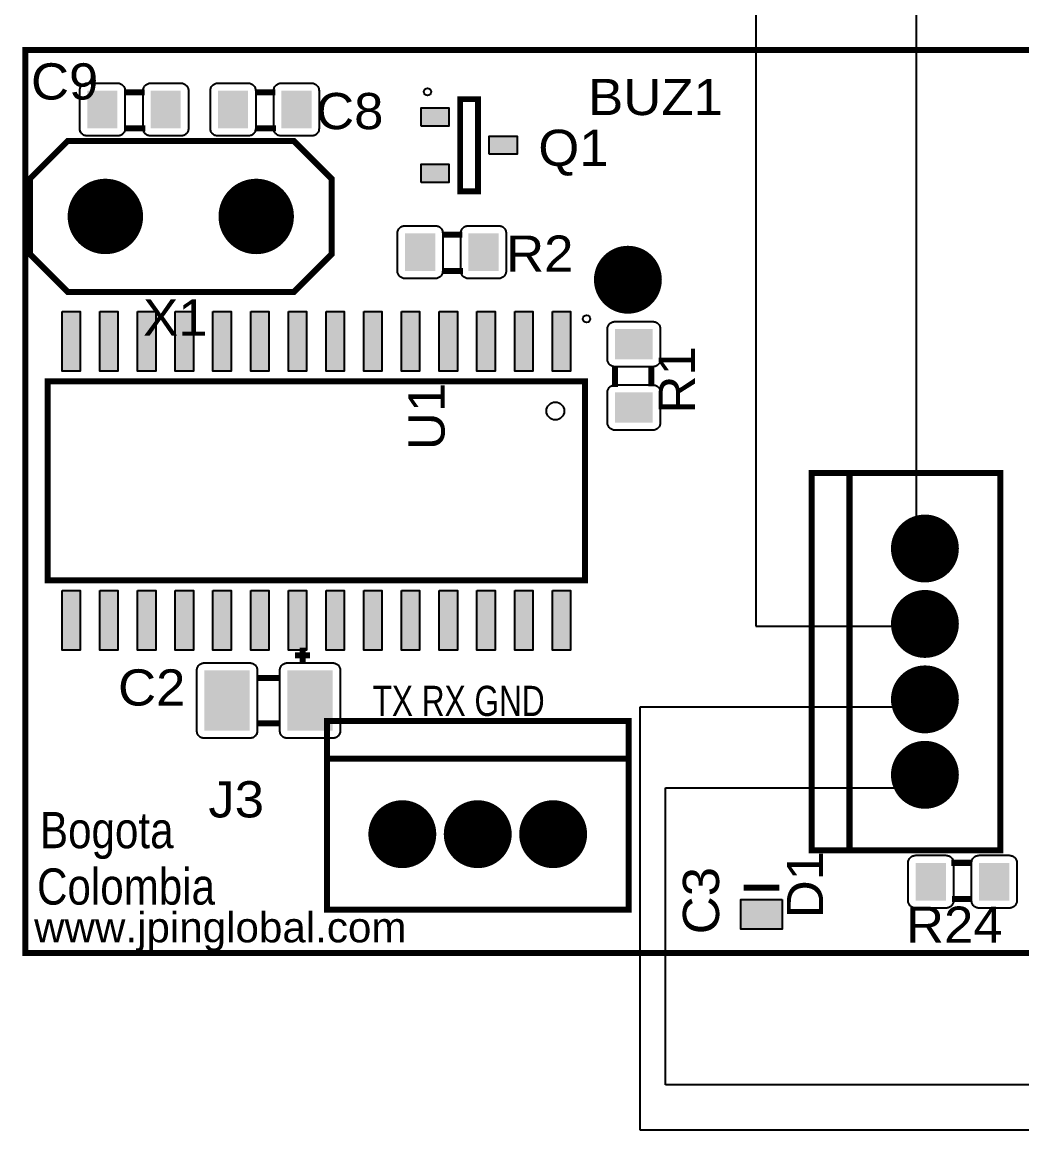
# Model space of a CAD drawing. Header units: inches. Extents: x 18.7 to 39.4, y 4.3 to 20.5.
# Drawn here: x 36.862 to 38.188, y 10.894 to 12.363 of the extents above; entities that cross this region are included whole.
import ezdxf

# ---------------------------------------------------------------- set-up
doc = ezdxf.new("R2010")
doc.units = ezdxf.units.IN
doc.header["$MEASUREMENT"] = 0
doc.layers.add('WIRES', color=7, linetype='Continuous')
doc.styles.get("Standard").update_dxf_attribs({"font": 'arial.ttf'})

# ---------------------------------------------------------------- blocks, each defined once
blk = doc.blocks.new('RPAD')
blk.add_trace([(-0.5, -0.5), (-0.5, 0.5), (0.5, -0.5), (0.5, 0.5)])
blk = doc.blocks.new('EPAD')
at = {"const_width": 0.5}
blk.add_lwpolyline([(-0.25, 0, 1), (0.25, 0, 1)], format="xyb", close=True, dxfattribs=at)

msp = doc.modelspace()

# ---------------------------------------------------------------- linework, layer by layer
for points, const_width in [([(36.8662, 11.1286), (38.6815, 11.1286), (38.6815, 12.3255), (36.8662, 12.3255), (36.8662, 11.1286)], 0.008), ([(36.8662, 11.1286), (38.6815, 11.1286), (38.6815, 12.3255), (36.8662, 12.3255), (36.8662, 11.1286)], 0.008), ([(36.8662, 11.1286), (38.6815, 11.1286), (38.6815, 12.3255), (36.8662, 12.3255), (36.8662, 11.1286)], 0.008), ([(36.9975, 12.2697), (37.0245, 12.2697)], 0.008), ([(36.9975, 12.2697), (37.0245, 12.2697)], 0.008), ([(36.9975, 12.2697), (37.0245, 12.2697)], 0.008), ([(37.1708, 12.2697), (37.1978, 12.2697)], 0.008), ([(37.1708, 12.2697), (37.1978, 12.2697)], 0.008), ([(37.1708, 12.2697), (37.1978, 12.2697)], 0.008), ([(37.4429, 12.1384), (37.4666, 12.1384), (37.4666, 12.2605), (37.4429, 12.2605), (37.4429, 12.1384)], 0.00787), ([(37.4429, 12.1384), (37.4666, 12.1384), (37.4666, 12.2605), (37.4429, 12.2605), (37.4429, 12.1384)], 0.00787), ([(37.4429, 12.1384), (37.4666, 12.1384), (37.4666, 12.2605), (37.4429, 12.2605), (37.4429, 12.1384)], 0.00787), ([(36.9975, 12.2217), (37.0255, 12.2217)], 0.008), ([(36.9975, 12.2217), (37.0255, 12.2217)], 0.008), ([(36.9975, 12.2217), (37.0255, 12.2217)], 0.008), ([(37.1708, 12.2217), (37.1988, 12.2217)], 0.008), ([(37.1708, 12.2217), (37.1988, 12.2217)], 0.008), ([(37.1708, 12.2217), (37.1988, 12.2217)], 0.008), ([(37.2225, 12.005), (36.9225, 12.005), (36.8725, 12.055), (36.8725, 12.155), (36.9225, 12.205), (37.2225, 12.205), (37.2725, 12.155), (37.2725, 12.055), (37.2225, 12.005)], 0.008), ([(37.2225, 12.005), (36.9225, 12.005), (36.8725, 12.055), (36.8725, 12.155), (36.9225, 12.205), (37.2225, 12.205), (37.2725, 12.155), (37.2725, 12.055), (37.2225, 12.005)], 0.008), ([(37.2225, 12.005), (36.9225, 12.005), (36.8725, 12.055), (36.8725, 12.155), (36.9225, 12.205), (37.2225, 12.205), (37.2725, 12.155), (37.2725, 12.055), (37.2225, 12.005)], 0.008), ([(37.4188, 12.0807), (37.4458, 12.0807)], 0.008), ([(37.4188, 12.0807), (37.4458, 12.0807)], 0.008), ([(37.4188, 12.0807), (37.4458, 12.0807)], 0.008), ([(37.4188, 12.0327), (37.4468, 12.0327)], 0.008), ([(37.4188, 12.0327), (37.4468, 12.0327)], 0.008), ([(37.4188, 12.0327), (37.4468, 12.0327)], 0.008), ([(37.6482, 11.9067), (37.6482, 11.8787)], 0.008), ([(37.6482, 11.9067), (37.6482, 11.8787)], 0.008), ([(37.6482, 11.9067), (37.6482, 11.8787)], 0.008), ([(37.6962, 11.9067), (37.6962, 11.8797)], 0.008), ([(37.6962, 11.9067), (37.6962, 11.8797)], 0.008), ([(37.6962, 11.9067), (37.6962, 11.8797)], 0.008), ([(36.8959, 11.8865), (36.8959, 11.6227), (37.6085, 11.6227), (37.6085, 11.8865), (36.8959, 11.8865)], 0.00787), ([(36.8959, 11.8865), (36.8959, 11.6227), (37.6085, 11.6227), (37.6085, 11.8865), (36.8959, 11.8865)], 0.00787), ([(36.8959, 11.8865), (36.8959, 11.6227), (37.6085, 11.6227), (37.6085, 11.8865), (36.8959, 11.8865)], 0.00787), ([(37.9091, 11.2648), (38.1591, 11.2648), (38.1591, 11.7648), (37.9091, 11.7648), (37.9091, 11.2648)], 0.008), ([(37.9091, 11.2648), (38.1591, 11.2648), (38.1591, 11.7648), (37.9091, 11.7648), (37.9091, 11.2648)], 0.008), ([(37.9091, 11.2648), (38.1591, 11.2648), (38.1591, 11.7648), (37.9091, 11.7648), (37.9091, 11.2648)], 0.008), ([(37.9591, 11.2648), (37.9591, 11.7648)], 0.008), ([(37.9591, 11.2648), (37.9591, 11.7648)], 0.008), ([(37.9591, 11.2648), (37.9591, 11.7648)], 0.008), ([(37.2239, 11.5232), (37.2439, 11.5232)], 0.008), ([(37.2239, 11.5232), (37.2439, 11.5232)], 0.008), ([(37.2239, 11.5232), (37.2439, 11.5232)], 0.008), ([(37.2339, 11.5332), (37.2339, 11.5132)], 0.008), ([(37.2339, 11.5332), (37.2339, 11.5132)], 0.008), ([(37.2339, 11.5332), (37.2339, 11.5132)], 0.008), ([(37.1739, 11.4932), (37.2039, 11.4932)], 0.008), ([(37.1739, 11.4932), (37.2039, 11.4932)], 0.008), ([(37.1739, 11.4932), (37.2039, 11.4932)], 0.008), ([(37.2662, 11.1861), (37.6662, 11.1861), (37.6662, 11.4361), (37.2662, 11.4361), (37.2662, 11.1861)], 0.008), ([(37.2662, 11.1861), (37.6662, 11.1861), (37.6662, 11.4361), (37.2662, 11.4361), (37.2662, 11.1861)], 0.008), ([(37.2662, 11.1861), (37.6662, 11.1861), (37.6662, 11.4361), (37.2662, 11.4361), (37.2662, 11.1861)], 0.008), ([(37.1739, 11.4332), (37.2039, 11.4332)], 0.008), ([(37.1739, 11.4332), (37.2039, 11.4332)], 0.008), ([(37.1739, 11.4332), (37.2039, 11.4332)], 0.008), ([(37.2662, 11.3861), (37.6662, 11.3861)], 0.008), ([(37.2662, 11.3861), (37.6662, 11.3861)], 0.008), ([(37.2662, 11.3861), (37.6662, 11.3861)], 0.008), ([(38.122, 11.2481), (38.094, 11.2481)], 0.008), ([(38.122, 11.2481), (38.094, 11.2481)], 0.008), ([(38.122, 11.2481), (38.094, 11.2481)], 0.008), ([(37.8662, 11.2152), (37.8189, 11.2152)], 0.00787), ([(37.8662, 11.2152), (37.8189, 11.2152)], 0.00787), ([(37.8662, 11.2152), (37.8189, 11.2152)], 0.00787), ([(38.122, 11.2001), (38.095, 11.2001)], 0.008), ([(38.122, 11.2001), (38.095, 11.2001)], 0.008), ([(38.122, 11.2001), (38.095, 11.2001)], 0.008)]:
    msp.add_lwpolyline(points, dxfattribs=dict(const_width=const_width))
for points in [[(36.9485, 12.2817), (36.9885, 12.2817), (36.9896, 12.2817), (36.9906, 12.2815), (36.9915, 12.2813), (36.9925, 12.2809), (36.9933, 12.2805), (36.9942, 12.28), (36.9949, 12.2795), (36.9956, 12.2788), (36.9963, 12.2781), (36.9968, 12.2773), (36.9973, 12.2765), (36.9978, 12.2756), (36.9981, 12.2747), (36.9983, 12.2738), (36.9985, 12.2728), (36.9985, 12.2717), (36.9985, 12.2217), (36.9985, 12.2207), (36.9983, 12.2197), (36.9981, 12.2187), (36.9978, 12.2178), (36.9973, 12.2169), (36.9968, 12.2161), (36.9963, 12.2153), (36.9956, 12.2146), (36.9949, 12.214), (36.9942, 12.2134), (36.9933, 12.2129), (36.9925, 12.2125), (36.9915, 12.2122), (36.9906, 12.2119), (36.9896, 12.2118), (36.9885, 12.2117), (36.9485, 12.2117), (36.9475, 12.2118), (36.9465, 12.2119), (36.9455, 12.2122), (36.9446, 12.2125), (36.9437, 12.2129), (36.9429, 12.2134), (36.9421, 12.214), (36.9414, 12.2146), (36.9408, 12.2153), (36.9402, 12.2161), (36.9397, 12.2169), (36.9393, 12.2178), (36.939, 12.2187), (36.9387, 12.2197), (36.9386, 12.2207), (36.9385, 12.2217), (36.9385, 12.2717), (36.9386, 12.2728), (36.9387, 12.2738), (36.939, 12.2747), (36.9393, 12.2756), (36.9397, 12.2765), (36.9402, 12.2773), (36.9408, 12.2781), (36.9414, 12.2788), (36.9421, 12.2795), (36.9429, 12.28), (36.9437, 12.2805), (36.9446, 12.2809), (36.9455, 12.2813), (36.9465, 12.2815), (36.9475, 12.2817), (36.9485, 12.2817)], [(37.0325, 12.2817), (37.0725, 12.2817), (37.0736, 12.2817), (37.0746, 12.2815), (37.0755, 12.2813), (37.0765, 12.2809), (37.0773, 12.2805), (37.0782, 12.28), (37.0789, 12.2795), (37.0796, 12.2788), (37.0803, 12.2781), (37.0808, 12.2773), (37.0813, 12.2765), (37.0818, 12.2756), (37.0821, 12.2747), (37.0823, 12.2738), (37.0825, 12.2728), (37.0825, 12.2717), (37.0825, 12.2217), (37.0825, 12.2207), (37.0823, 12.2197), (37.0821, 12.2187), (37.0818, 12.2178), (37.0813, 12.2169), (37.0808, 12.2161), (37.0803, 12.2153), (37.0796, 12.2146), (37.0789, 12.214), (37.0782, 12.2134), (37.0773, 12.2129), (37.0765, 12.2125), (37.0755, 12.2122), (37.0746, 12.2119), (37.0736, 12.2118), (37.0725, 12.2117), (37.0325, 12.2117), (37.0315, 12.2118), (37.0305, 12.2119), (37.0295, 12.2122), (37.0286, 12.2125), (37.0277, 12.2129), (37.0269, 12.2134), (37.0261, 12.214), (37.0254, 12.2146), (37.0248, 12.2153), (37.0242, 12.2161), (37.0237, 12.2169), (37.0233, 12.2178), (37.023, 12.2187), (37.0227, 12.2197), (37.0226, 12.2207), (37.0225, 12.2217), (37.0225, 12.2717), (37.0226, 12.2728), (37.0227, 12.2738), (37.023, 12.2747), (37.0233, 12.2756), (37.0237, 12.2765), (37.0242, 12.2773), (37.0248, 12.2781), (37.0254, 12.2788), (37.0261, 12.2795), (37.0269, 12.28), (37.0277, 12.2805), (37.0286, 12.2809), (37.0295, 12.2813), (37.0305, 12.2815), (37.0315, 12.2817), (37.0325, 12.2817)], [(37.1218, 12.2817), (37.1618, 12.2817), (37.1628, 12.2817), (37.1638, 12.2815), (37.1648, 12.2813), (37.1657, 12.2809), (37.1666, 12.2805), (37.1674, 12.28), (37.1682, 12.2795), (37.1689, 12.2788), (37.1695, 12.2781), (37.1701, 12.2773), (37.1706, 12.2765), (37.171, 12.2756), (37.1713, 12.2747), (37.1716, 12.2738), (37.1717, 12.2728), (37.1718, 12.2717), (37.1718, 12.2217), (37.1717, 12.2207), (37.1716, 12.2197), (37.1713, 12.2187), (37.171, 12.2178), (37.1706, 12.2169), (37.1701, 12.2161), (37.1695, 12.2153), (37.1689, 12.2146), (37.1682, 12.214), (37.1674, 12.2134), (37.1666, 12.2129), (37.1657, 12.2125), (37.1648, 12.2122), (37.1638, 12.2119), (37.1628, 12.2118), (37.1618, 12.2117), (37.1218, 12.2117), (37.1207, 12.2118), (37.1197, 12.2119), (37.1187, 12.2122), (37.1178, 12.2125), (37.1169, 12.2129), (37.1161, 12.2134), (37.1153, 12.214), (37.1146, 12.2146), (37.114, 12.2153), (37.1134, 12.2161), (37.1129, 12.2169), (37.1125, 12.2178), (37.1122, 12.2187), (37.112, 12.2197), (37.1118, 12.2207), (37.1118, 12.2217), (37.1118, 12.2717), (37.1118, 12.2728), (37.112, 12.2738), (37.1122, 12.2747), (37.1125, 12.2756), (37.1129, 12.2765), (37.1134, 12.2773), (37.114, 12.2781), (37.1146, 12.2788), (37.1153, 12.2795), (37.1161, 12.28), (37.1169, 12.2805), (37.1178, 12.2809), (37.1187, 12.2813), (37.1197, 12.2815), (37.1207, 12.2817), (37.1218, 12.2817)], [(37.2058, 12.2817), (37.2458, 12.2817), (37.2468, 12.2817), (37.2478, 12.2815), (37.2488, 12.2813), (37.2497, 12.2809), (37.2506, 12.2805), (37.2514, 12.28), (37.2522, 12.2795), (37.2529, 12.2788), (37.2535, 12.2781), (37.2541, 12.2773), (37.2546, 12.2765), (37.255, 12.2756), (37.2553, 12.2747), (37.2556, 12.2738), (37.2557, 12.2728), (37.2558, 12.2717), (37.2558, 12.2217), (37.2557, 12.2207), (37.2556, 12.2197), (37.2553, 12.2187), (37.255, 12.2178), (37.2546, 12.2169), (37.2541, 12.2161), (37.2535, 12.2153), (37.2529, 12.2146), (37.2522, 12.214), (37.2514, 12.2134), (37.2506, 12.2129), (37.2497, 12.2125), (37.2488, 12.2122), (37.2478, 12.2119), (37.2468, 12.2118), (37.2458, 12.2117), (37.2058, 12.2117), (37.2047, 12.2118), (37.2037, 12.2119), (37.2027, 12.2122), (37.2018, 12.2125), (37.2009, 12.2129), (37.2001, 12.2134), (37.1993, 12.214), (37.1986, 12.2146), (37.198, 12.2153), (37.1974, 12.2161), (37.1969, 12.2169), (37.1965, 12.2178), (37.1962, 12.2187), (37.196, 12.2197), (37.1958, 12.2207), (37.1958, 12.2217), (37.1958, 12.2717), (37.1958, 12.2728), (37.196, 12.2738), (37.1962, 12.2747), (37.1965, 12.2756), (37.1969, 12.2765), (37.1974, 12.2773), (37.198, 12.2781), (37.1986, 12.2788), (37.1993, 12.2795), (37.2001, 12.28), (37.2009, 12.2805), (37.2018, 12.2809), (37.2027, 12.2813), (37.2037, 12.2815), (37.2047, 12.2817), (37.2058, 12.2817)], [(37.391, 12.2249), (37.391, 12.2489), (37.428, 12.2489), (37.428, 12.2249), (37.391, 12.2249)], [(37.4815, 12.1875), (37.4815, 12.2115), (37.5185, 12.2115), (37.5185, 12.1875), (37.4815, 12.1875)], [(37.391, 12.1501), (37.391, 12.1741), (37.428, 12.1741), (37.428, 12.1501), (37.391, 12.1501)], [(37.3698, 12.0927), (37.4098, 12.0927), (37.4108, 12.0927), (37.4118, 12.0925), (37.4128, 12.0923), (37.4137, 12.092), (37.4146, 12.0915), (37.4154, 12.0911), (37.4162, 12.0905), (37.4169, 12.0898), (37.4175, 12.0891), (37.4181, 12.0884), (37.4186, 12.0875), (37.419, 12.0867), (37.4193, 12.0857), (37.4196, 12.0848), (37.4197, 12.0838), (37.4198, 12.0827), (37.4198, 12.0327), (37.4197, 12.0317), (37.4196, 12.0307), (37.4193, 12.0297), (37.419, 12.0288), (37.4186, 12.0279), (37.4181, 12.0271), (37.4175, 12.0263), (37.4169, 12.0256), (37.4162, 12.025), (37.4154, 12.0244), (37.4146, 12.0239), (37.4137, 12.0235), (37.4128, 12.0232), (37.4118, 12.0229), (37.4108, 12.0228), (37.4098, 12.0227), (37.3698, 12.0227), (37.3687, 12.0228), (37.3677, 12.0229), (37.3668, 12.0232), (37.3658, 12.0235), (37.365, 12.0239), (37.3641, 12.0244), (37.3634, 12.025), (37.3627, 12.0256), (37.362, 12.0263), (37.3615, 12.0271), (37.361, 12.0279), (37.3606, 12.0288), (37.3602, 12.0297), (37.36, 12.0307), (37.3598, 12.0317), (37.3598, 12.0327), (37.3598, 12.0827), (37.3598, 12.0838), (37.36, 12.0848), (37.3602, 12.0857), (37.3606, 12.0867), (37.361, 12.0875), (37.3615, 12.0884), (37.362, 12.0891), (37.3627, 12.0898), (37.3634, 12.0905), (37.3641, 12.0911), (37.365, 12.0915), (37.3658, 12.092), (37.3668, 12.0923), (37.3677, 12.0925), (37.3687, 12.0927), (37.3698, 12.0927)], [(37.4538, 12.0927), (37.4938, 12.0927), (37.4948, 12.0927), (37.4958, 12.0925), (37.4968, 12.0923), (37.4977, 12.092), (37.4986, 12.0915), (37.4994, 12.0911), (37.5002, 12.0905), (37.5009, 12.0898), (37.5015, 12.0891), (37.5021, 12.0884), (37.5026, 12.0875), (37.503, 12.0867), (37.5033, 12.0857), (37.5036, 12.0848), (37.5037, 12.0838), (37.5038, 12.0827), (37.5038, 12.0327), (37.5037, 12.0317), (37.5036, 12.0307), (37.5033, 12.0297), (37.503, 12.0288), (37.5026, 12.0279), (37.5021, 12.0271), (37.5015, 12.0263), (37.5009, 12.0256), (37.5002, 12.025), (37.4994, 12.0244), (37.4986, 12.0239), (37.4977, 12.0235), (37.4968, 12.0232), (37.4958, 12.0229), (37.4948, 12.0228), (37.4938, 12.0227), (37.4538, 12.0227), (37.4527, 12.0228), (37.4517, 12.0229), (37.4508, 12.0232), (37.4498, 12.0235), (37.449, 12.0239), (37.4481, 12.0244), (37.4474, 12.025), (37.4467, 12.0256), (37.446, 12.0263), (37.4455, 12.0271), (37.445, 12.0279), (37.4446, 12.0288), (37.4442, 12.0297), (37.444, 12.0307), (37.4438, 12.0317), (37.4438, 12.0327), (37.4438, 12.0827), (37.4438, 12.0838), (37.444, 12.0848), (37.4442, 12.0857), (37.4446, 12.0867), (37.445, 12.0875), (37.4455, 12.0884), (37.446, 12.0891), (37.4467, 12.0898), (37.4474, 12.0905), (37.4481, 12.0911), (37.449, 12.0915), (37.4498, 12.092), (37.4508, 12.0923), (37.4517, 12.0925), (37.4527, 12.0927), (37.4538, 12.0927)], [(36.9152, 11.9791), (36.9392, 11.9791), (36.9392, 11.9001), (36.9152, 11.9001), (36.9152, 11.9791)], [(36.9652, 11.9791), (36.9892, 11.9791), (36.9892, 11.9001), (36.9652, 11.9001), (36.9652, 11.9791)], [(37.0152, 11.9791), (37.0392, 11.9791), (37.0392, 11.9001), (37.0152, 11.9001), (37.0152, 11.9791)], [(37.0652, 11.9791), (37.0892, 11.9791), (37.0892, 11.9001), (37.0652, 11.9001), (37.0652, 11.9791)], [(37.1152, 11.9791), (37.1392, 11.9791), (37.1392, 11.9001), (37.1152, 11.9001), (37.1152, 11.9791)], [(37.1652, 11.9791), (37.1892, 11.9791), (37.1892, 11.9001), (37.1652, 11.9001), (37.1652, 11.9791)], [(37.2152, 11.9791), (37.2392, 11.9791), (37.2392, 11.9001), (37.2152, 11.9001), (37.2152, 11.9791)], [(37.2652, 11.9791), (37.2892, 11.9791), (37.2892, 11.9001), (37.2652, 11.9001), (37.2652, 11.9791)], [(37.3152, 11.9791), (37.3392, 11.9791), (37.3392, 11.9001), (37.3152, 11.9001), (37.3152, 11.9791)], [(37.3652, 11.9791), (37.3892, 11.9791), (37.3892, 11.9001), (37.3652, 11.9001), (37.3652, 11.9791)], [(37.4152, 11.9791), (37.4392, 11.9791), (37.4392, 11.9001), (37.4152, 11.9001), (37.4152, 11.9791)], [(37.4652, 11.9791), (37.4892, 11.9791), (37.4892, 11.9001), (37.4652, 11.9001), (37.4652, 11.9791)], [(37.5152, 11.9791), (37.5392, 11.9791), (37.5392, 11.9001), (37.5152, 11.9001), (37.5152, 11.9791)], [(37.5652, 11.9791), (37.5892, 11.9791), (37.5892, 11.9001), (37.5652, 11.9001), (37.5652, 11.9791)], [(37.7082, 11.9557), (37.7082, 11.9157), (37.7082, 11.9146), (37.7081, 11.9136), (37.7078, 11.9127), (37.7075, 11.9118), (37.7071, 11.9109), (37.7066, 11.9101), (37.706, 11.9093), (37.7054, 11.9086), (37.7047, 11.9079), (37.7039, 11.9074), (37.7031, 11.9069), (37.7022, 11.9065), (37.7013, 11.9061), (37.7003, 11.9059), (37.6993, 11.9057), (37.6982, 11.9057), (37.6482, 11.9057), (37.6472, 11.9057), (37.6462, 11.9059), (37.6452, 11.9061), (37.6443, 11.9065), (37.6434, 11.9069), (37.6426, 11.9074), (37.6418, 11.9079), (37.6411, 11.9086), (37.6405, 11.9093), (37.6399, 11.9101), (37.6394, 11.9109), (37.639, 11.9118), (37.6387, 11.9127), (37.6384, 11.9136), (37.6383, 11.9146), (37.6382, 11.9157), (37.6382, 11.9557), (37.6383, 11.9567), (37.6384, 11.9577), (37.6387, 11.9587), (37.639, 11.9596), (37.6394, 11.9605), (37.6399, 11.9613), (37.6405, 11.9621), (37.6411, 11.9628), (37.6418, 11.9634), (37.6426, 11.964), (37.6434, 11.9645), (37.6443, 11.9649), (37.6452, 11.9652), (37.6462, 11.9655), (37.6472, 11.9656), (37.6482, 11.9657), (37.6982, 11.9657), (37.6993, 11.9656), (37.7003, 11.9655), (37.7013, 11.9652), (37.7022, 11.9649), (37.7031, 11.9645), (37.7039, 11.964), (37.7047, 11.9634), (37.7054, 11.9628), (37.706, 11.9621), (37.7066, 11.9613), (37.7071, 11.9605), (37.7075, 11.9596), (37.7078, 11.9587), (37.7081, 11.9577), (37.7082, 11.9567), (37.7082, 11.9557)], [(37.7082, 11.8717), (37.7082, 11.8317), (37.7082, 11.8306), (37.7081, 11.8296), (37.7078, 11.8287), (37.7075, 11.8278), (37.7071, 11.8269), (37.7066, 11.8261), (37.706, 11.8253), (37.7054, 11.8246), (37.7047, 11.8239), (37.7039, 11.8234), (37.7031, 11.8229), (37.7022, 11.8225), (37.7013, 11.8221), (37.7003, 11.8219), (37.6993, 11.8217), (37.6982, 11.8217), (37.6482, 11.8217), (37.6472, 11.8217), (37.6462, 11.8219), (37.6452, 11.8221), (37.6443, 11.8225), (37.6434, 11.8229), (37.6426, 11.8234), (37.6418, 11.8239), (37.6411, 11.8246), (37.6405, 11.8253), (37.6399, 11.8261), (37.6394, 11.8269), (37.639, 11.8278), (37.6387, 11.8287), (37.6384, 11.8296), (37.6383, 11.8306), (37.6382, 11.8317), (37.6382, 11.8717), (37.6383, 11.8727), (37.6384, 11.8737), (37.6387, 11.8747), (37.639, 11.8756), (37.6394, 11.8765), (37.6399, 11.8773), (37.6405, 11.8781), (37.6411, 11.8788), (37.6418, 11.8794), (37.6426, 11.88), (37.6434, 11.8805), (37.6443, 11.8809), (37.6452, 11.8812), (37.6462, 11.8815), (37.6472, 11.8816), (37.6482, 11.8817), (37.6982, 11.8817), (37.6993, 11.8816), (37.7003, 11.8815), (37.7013, 11.8812), (37.7022, 11.8809), (37.7031, 11.8805), (37.7039, 11.88), (37.7047, 11.8794), (37.7054, 11.8788), (37.706, 11.8781), (37.7066, 11.8773), (37.7071, 11.8765), (37.7075, 11.8756), (37.7078, 11.8747), (37.7081, 11.8737), (37.7082, 11.8727), (37.7082, 11.8717)], [(36.9152, 11.609), (36.9392, 11.609), (36.9392, 11.53), (36.9152, 11.53), (36.9152, 11.609)], [(36.9652, 11.609), (36.9892, 11.609), (36.9892, 11.53), (36.9652, 11.53), (36.9652, 11.609)], [(37.0152, 11.609), (37.0392, 11.609), (37.0392, 11.53), (37.0152, 11.53), (37.0152, 11.609)], [(37.0652, 11.609), (37.0892, 11.609), (37.0892, 11.53), (37.0652, 11.53), (37.0652, 11.609)], [(37.1152, 11.609), (37.1392, 11.609), (37.1392, 11.53), (37.1152, 11.53), (37.1152, 11.609)], [(37.1652, 11.609), (37.1892, 11.609), (37.1892, 11.53), (37.1652, 11.53), (37.1652, 11.609)], [(37.2152, 11.609), (37.2392, 11.609), (37.2392, 11.53), (37.2152, 11.53), (37.2152, 11.609)], [(37.2652, 11.609), (37.2892, 11.609), (37.2892, 11.53), (37.2652, 11.53), (37.2652, 11.609)], [(37.3152, 11.609), (37.3392, 11.609), (37.3392, 11.53), (37.3152, 11.53), (37.3152, 11.609)], [(37.3652, 11.609), (37.3892, 11.609), (37.3892, 11.53), (37.3652, 11.53), (37.3652, 11.609)], [(37.4152, 11.609), (37.4392, 11.609), (37.4392, 11.53), (37.4152, 11.53), (37.4152, 11.609)], [(37.4652, 11.609), (37.4892, 11.609), (37.4892, 11.53), (37.4652, 11.53), (37.4652, 11.609)], [(37.5152, 11.609), (37.5392, 11.609), (37.5392, 11.53), (37.5152, 11.53), (37.5152, 11.609)], [(37.5652, 11.609), (37.5892, 11.609), (37.5892, 11.53), (37.5652, 11.53), (37.5652, 11.609)], [(37.1039, 11.5132), (37.1639, 11.5132), (37.1649, 11.5132), (37.1659, 11.513), (37.1669, 11.5128), (37.1678, 11.5125), (37.1687, 11.5121), (37.1695, 11.5116), (37.1703, 11.511), (37.171, 11.5104), (37.1716, 11.5097), (37.1722, 11.5089), (37.1727, 11.5081), (37.1731, 11.5072), (37.1734, 11.5063), (37.1737, 11.5053), (37.1738, 11.5043), (37.1739, 11.5032), (37.1739, 11.4232), (37.1738, 11.4222), (37.1737, 11.4212), (37.1734, 11.4202), (37.1731, 11.4193), (37.1727, 11.4184), (37.1722, 11.4176), (37.1716, 11.4168), (37.171, 11.4161), (37.1703, 11.4155), (37.1695, 11.4149), (37.1687, 11.4144), (37.1678, 11.414), (37.1669, 11.4137), (37.1659, 11.4134), (37.1649, 11.4133), (37.1639, 11.4132), (37.1039, 11.4132), (37.1028, 11.4133), (37.1018, 11.4134), (37.1009, 11.4137), (37.0999, 11.414), (37.0991, 11.4144), (37.0982, 11.4149), (37.0975, 11.4155), (37.0968, 11.4161), (37.0961, 11.4168), (37.0956, 11.4176), (37.0951, 11.4184), (37.0947, 11.4193), (37.0943, 11.4202), (37.0941, 11.4212), (37.0939, 11.4222), (37.0939, 11.4232), (37.0939, 11.5032), (37.0939, 11.5043), (37.0941, 11.5053), (37.0943, 11.5063), (37.0947, 11.5072), (37.0951, 11.5081), (37.0956, 11.5089), (37.0961, 11.5097), (37.0968, 11.5104), (37.0975, 11.511), (37.0982, 11.5116), (37.0991, 11.5121), (37.0999, 11.5125), (37.1009, 11.5128), (37.1018, 11.513), (37.1028, 11.5132), (37.1039, 11.5132)], [(37.2139, 11.5132), (37.2739, 11.5132), (37.2749, 11.5132), (37.2759, 11.513), (37.2769, 11.5128), (37.2778, 11.5125), (37.2787, 11.5121), (37.2795, 11.5116), (37.2803, 11.511), (37.281, 11.5104), (37.2816, 11.5097), (37.2822, 11.5089), (37.2827, 11.5081), (37.2831, 11.5072), (37.2834, 11.5063), (37.2837, 11.5053), (37.2838, 11.5043), (37.2839, 11.5032), (37.2839, 11.4232), (37.2838, 11.4222), (37.2837, 11.4212), (37.2834, 11.4202), (37.2831, 11.4193), (37.2827, 11.4184), (37.2822, 11.4176), (37.2816, 11.4168), (37.281, 11.4161), (37.2803, 11.4155), (37.2795, 11.4149), (37.2787, 11.4144), (37.2778, 11.414), (37.2769, 11.4137), (37.2759, 11.4134), (37.2749, 11.4133), (37.2739, 11.4132), (37.2139, 11.4132), (37.2128, 11.4133), (37.2118, 11.4134), (37.2109, 11.4137), (37.2099, 11.414), (37.2091, 11.4144), (37.2082, 11.4149), (37.2075, 11.4155), (37.2068, 11.4161), (37.2061, 11.4168), (37.2056, 11.4176), (37.2051, 11.4184), (37.2047, 11.4193), (37.2043, 11.4202), (37.2041, 11.4212), (37.2039, 11.4222), (37.2039, 11.4232), (37.2039, 11.5032), (37.2039, 11.5043), (37.2041, 11.5053), (37.2043, 11.5063), (37.2047, 11.5072), (37.2051, 11.5081), (37.2056, 11.5089), (37.2061, 11.5097), (37.2068, 11.5104), (37.2075, 11.511), (37.2082, 11.5116), (37.2091, 11.5121), (37.2099, 11.5125), (37.2109, 11.5128), (37.2118, 11.513), (37.2128, 11.5132), (37.2139, 11.5132)], [(38.087, 11.1881), (38.047, 11.1881), (38.0459, 11.1881), (38.0449, 11.1883), (38.0439, 11.1885), (38.043, 11.1889), (38.0421, 11.1893), (38.0413, 11.1898), (38.0405, 11.1903), (38.0398, 11.191), (38.0392, 11.1917), (38.0386, 11.1925), (38.0381, 11.1933), (38.0377, 11.1942), (38.0374, 11.1951), (38.0371, 11.196), (38.037, 11.1971), (38.037, 11.1981), (38.037, 11.2481), (38.037, 11.2491), (38.0371, 11.2501), (38.0374, 11.2511), (38.0377, 11.252), (38.0381, 11.2529), (38.0386, 11.2537), (38.0392, 11.2545), (38.0398, 11.2552), (38.0405, 11.2558), (38.0413, 11.2564), (38.0421, 11.2569), (38.043, 11.2573), (38.0439, 11.2576), (38.0449, 11.2579), (38.0459, 11.258), (38.047, 11.2581), (38.087, 11.2581), (38.088, 11.258), (38.089, 11.2579), (38.09, 11.2576), (38.0909, 11.2573), (38.0918, 11.2569), (38.0926, 11.2564), (38.0934, 11.2558), (38.0941, 11.2552), (38.0947, 11.2545), (38.0953, 11.2537), (38.0958, 11.2529), (38.0962, 11.252), (38.0965, 11.2511), (38.0968, 11.2501), (38.0969, 11.2491), (38.097, 11.2481), (38.097, 11.1981), (38.0969, 11.1971), (38.0968, 11.196), (38.0965, 11.1951), (38.0962, 11.1942), (38.0958, 11.1933), (38.0953, 11.1925), (38.0947, 11.1917), (38.0941, 11.191), (38.0934, 11.1903), (38.0926, 11.1898), (38.0918, 11.1893), (38.0909, 11.1889), (38.09, 11.1885), (38.089, 11.1883), (38.088, 11.1881), (38.087, 11.1881)], [(38.171, 11.1881), (38.131, 11.1881), (38.1299, 11.1881), (38.1289, 11.1883), (38.1279, 11.1885), (38.127, 11.1889), (38.1261, 11.1893), (38.1253, 11.1898), (38.1245, 11.1903), (38.1238, 11.191), (38.1232, 11.1917), (38.1226, 11.1925), (38.1221, 11.1933), (38.1217, 11.1942), (38.1214, 11.1951), (38.1211, 11.196), (38.121, 11.1971), (38.121, 11.1981), (38.121, 11.2481), (38.121, 11.2491), (38.1211, 11.2501), (38.1214, 11.2511), (38.1217, 11.252), (38.1221, 11.2529), (38.1226, 11.2537), (38.1232, 11.2545), (38.1238, 11.2552), (38.1245, 11.2558), (38.1253, 11.2564), (38.1261, 11.2569), (38.127, 11.2573), (38.1279, 11.2576), (38.1289, 11.2579), (38.1299, 11.258), (38.131, 11.2581), (38.171, 11.2581), (38.172, 11.258), (38.173, 11.2579), (38.174, 11.2576), (38.1749, 11.2573), (38.1758, 11.2569), (38.1766, 11.2564), (38.1774, 11.2558), (38.1781, 11.2552), (38.1787, 11.2545), (38.1793, 11.2537), (38.1798, 11.2529), (38.1802, 11.252), (38.1805, 11.2511), (38.1808, 11.2501), (38.1809, 11.2491), (38.181, 11.2481), (38.181, 11.1981), (38.1809, 11.1971), (38.1808, 11.196), (38.1805, 11.1951), (38.1802, 11.1942), (38.1798, 11.1933), (38.1793, 11.1925), (38.1787, 11.1917), (38.1781, 11.191), (38.1774, 11.1903), (38.1766, 11.1898), (38.1758, 11.1893), (38.1749, 11.1889), (38.174, 11.1885), (38.173, 11.1883), (38.172, 11.1881), (38.171, 11.1881)], [(37.87, 11.1993), (37.87, 11.1603), (37.815, 11.1603), (37.815, 11.1993), (37.87, 11.1993)]]:
    msp.add_lwpolyline(points, close=True)
for centre, radius in [((37.3996, 12.2703), 0.00492), ((37.3996, 12.2703), 0.00492), ((37.3996, 12.2703), 0.00492), ((37.6105, 11.9692), 0.00492), ((37.6105, 11.9692), 0.00492), ((37.6105, 11.9692), 0.00492), ((37.5691, 11.8471), 0.0118), ((37.5691, 11.8471), 0.0118), ((37.5691, 11.8471), 0.0118)]:
    msp.add_circle(centre, radius)
at = {"layer": 'WIRES'}
for p, q in [((38.0473, 13.2599), (38.0473, 11.6716)), ((37.8348, 13.1501), (37.8348, 11.5618)), ((37.8348, 11.5618), (38.062, 11.5618)), ((38.039, 11.4546), (37.681, 11.4546)), ((37.681, 11.4546), (37.681, 10.8941)), ((38.0564, 11.3474), (38.0564, 11.376)), ((37.7153, 10.9537), (37.7153, 11.3474)), ((37.7153, 11.3474), (38.0564, 11.3474)), ((38.8026, 10.9537), (37.7153, 10.9537)), ((37.681, 10.8941), (38.8884, 10.8941))]:
    msp.add_line(p, q, dxfattribs=at)

# ---------------------------------------------------------------- block references
for name, p, xscale, yscale in [('RPAD', (36.9685, 12.2467), 0.04, 0.05), ('RPAD', (37.0525, 12.2467), 0.04, 0.05), ('RPAD', (37.1418, 12.2467), 0.04, 0.05), ('RPAD', (37.2258, 12.2467), 0.04, 0.05), ('EPAD', (36.9725, 12.105), 0.1, 0.1), ('EPAD', (37.1725, 12.105), 0.1, 0.1), ('RPAD', (37.3898, 12.0577), 0.04, 0.05), ('RPAD', (37.4738, 12.0577), 0.04, 0.05), ('EPAD', (37.6653, 12.0211), 0.09, 0.09), ('RPAD', (36.9272, 11.9396), 0.024, 0.079), ('RPAD', (36.9772, 11.9396), 0.024, 0.079), ('RPAD', (37.0272, 11.9396), 0.024, 0.079), ('RPAD', (37.0772, 11.9396), 0.024, 0.079), ('RPAD', (37.1272, 11.9396), 0.024, 0.079), ('RPAD', (37.1772, 11.9396), 0.024, 0.079), ('RPAD', (37.2272, 11.9396), 0.024, 0.079), ('RPAD', (37.2772, 11.9396), 0.024, 0.079), ('RPAD', (37.3272, 11.9396), 0.024, 0.079), ('RPAD', (37.3772, 11.9396), 0.024, 0.079), ('RPAD', (37.4272, 11.9396), 0.024, 0.079), ('RPAD', (37.4772, 11.9396), 0.024, 0.079), ('RPAD', (37.5272, 11.9396), 0.024, 0.079), ('RPAD', (37.5772, 11.9396), 0.024, 0.079), ('EPAD', (38.0591, 11.6648), 0.09, 0.09), ('RPAD', (36.9272, 11.5695), 0.024, 0.079), ('RPAD', (36.9772, 11.5695), 0.024, 0.079), ('RPAD', (37.0272, 11.5695), 0.024, 0.079), ('RPAD', (37.0772, 11.5695), 0.024, 0.079), ('RPAD', (37.1272, 11.5695), 0.024, 0.079), ('RPAD', (37.1772, 11.5695), 0.024, 0.079), ('RPAD', (37.2272, 11.5695), 0.024, 0.079), ('RPAD', (37.2772, 11.5695), 0.024, 0.079), ('RPAD', (37.3272, 11.5695), 0.024, 0.079), ('RPAD', (37.3772, 11.5695), 0.024, 0.079), ('RPAD', (37.4272, 11.5695), 0.024, 0.079), ('RPAD', (37.4772, 11.5695), 0.024, 0.079), ('RPAD', (37.5272, 11.5695), 0.024, 0.079), ('RPAD', (37.5772, 11.5695), 0.024, 0.079), ('EPAD', (38.0591, 11.5648), 0.09, 0.09), ('RPAD', (37.1339, 11.4632), 0.06, 0.08), ('RPAD', (37.2439, 11.4632), 0.06, 0.08), ('EPAD', (38.0591, 11.4648), 0.09, 0.09), ('EPAD', (38.0591, 11.3648), 0.09, 0.09), ('EPAD', (37.3662, 11.2861), 0.09, 0.09), ('EPAD', (37.4662, 11.2861), 0.09, 0.09), ('EPAD', (37.5662, 11.2861), 0.09, 0.09)]:
    msp.add_blockref(name, p, dxfattribs=dict(xscale=xscale, yscale=yscale))
for p, xscale, yscale, rotation in [((37.4095, 12.2369), 0.024, 0.037, 90), ((37.5, 12.1995), 0.024, 0.037, 90), ((37.4095, 12.1621), 0.024, 0.037, 90), ((37.6732, 11.9357), 0.04, 0.05, 270), ((37.6732, 11.8517), 0.04, 0.05, 270), ((38.067, 11.2231), 0.04, 0.05, 180), ((38.151, 11.2231), 0.04, 0.05, 180), ((37.8425, 11.1798), 0.039, 0.055, 270)]:
    msp.add_blockref('RPAD', p, dxfattribs=dict(xscale=xscale, yscale=yscale, rotation=rotation))

# ---------------------------------------------------------------- texts
for s, height, width, p in [('C9', 0.048, 1.041667, (36.8739, 12.26)), ('C9', 0.048, 1.041667, (36.8739, 12.26)), ('C9', 0.048, 1.041667, (36.8739, 12.26)), ('BUZ1', 0.048, 1.041667, (37.6126, 12.2394)), ('BUZ1', 0.048, 1.041667, (37.6126, 12.2394)), ('BUZ1', 0.048, 1.041667, (37.6126, 12.2394)), ('C8', 0.048, 1.041667, (37.2519, 12.2207)), ('C8', 0.048, 1.041667, (37.2519, 12.2207)), ('C8', 0.048, 1.041667, (37.2519, 12.2207)), ('Q1', 0.048, 1.041667, (37.5465, 12.172)), ('Q1', 0.048, 1.041667, (37.5465, 12.172)), ('Q1', 0.048, 1.041667, (37.5465, 12.172)), ('R2', 0.048, 1.041667, (37.5038, 12.0317)), ('R2', 0.048, 1.041667, (37.5038, 12.0317)), ('R2', 0.048, 1.041667, (37.5038, 12.0317)), ('X1', 0.048, 1.041667, (37.0225, 11.947)), ('X1', 0.048, 1.041667, (37.0225, 11.947)), ('X1', 0.048, 1.041667, (37.0225, 11.947)), ('C2', 0.048, 1.041667, (36.9893, 11.4566)), ('C2', 0.048, 1.041667, (36.9893, 11.4566)), ('C2', 0.048, 1.041667, (36.9893, 11.4566)), ('TX RX GND', 0.04, 0.75, (37.3268, 11.4428)), ('TX RX GND', 0.04, 0.75, (37.3268, 11.4428)), ('TX RX GND', 0.04, 0.75, (37.3268, 11.4428)), ('J3', 0.048, 1.041667, (37.1091, 11.3083)), ('J3', 0.048, 1.041667, (37.1091, 11.3083)), ('J3', 0.048, 1.041667, (37.1091, 11.3083)), ('Bogota', 0.048, 0.833333, (36.8858, 11.2675)), ('Bogota', 0.048, 0.833333, (36.8858, 11.2675)), ('Bogota', 0.048, 0.833333, (36.8858, 11.2675)), ('Colombia', 0.048, 0.833333, (36.8819, 11.1927)), ('Colombia', 0.048, 0.833333, (36.8819, 11.1927)), ('Colombia', 0.048, 0.833333, (36.8819, 11.1927)), ('R24', 0.048, 1.041667, (38.034, 11.1421)), ('R24', 0.048, 1.041667, (38.034, 11.1421)), ('R24', 0.048, 1.041667, (38.034, 11.1421))]:
    msp.add_text(s, height=height, dxfattribs=dict(width=width)).set_placement(p)
at = {"width": 1.041667}
for s, p in [('R1', (37.7542, 11.8437)), ('R1', (37.7542, 11.8437)), ('R1', (37.7542, 11.8437)), ('U1', (37.4223, 11.7951)), ('U1', (37.4223, 11.7951)), ('U1', (37.4223, 11.7951)), ('D1', (37.9241, 11.1746)), ('D1', (37.9241, 11.1746)), ('D1', (37.9241, 11.1746)), ('C3', (37.7862, 11.1533)), ('C3', (37.7862, 11.1533)), ('C3', (37.7862, 11.1533))]:
    msp.add_text(s, height=0.048, rotation=90, dxfattribs=at).set_placement(p)
msp.add_text('www.jpinglobal.com', height=0.04).set_placement((36.878, 11.1427))
msp.add_text('www.jpinglobal.com', height=0.04).set_placement((36.878, 11.1427))
msp.add_text('www.jpinglobal.com', height=0.04).set_placement((36.878, 11.1427))

doc.saveas('drawing.dxf')
